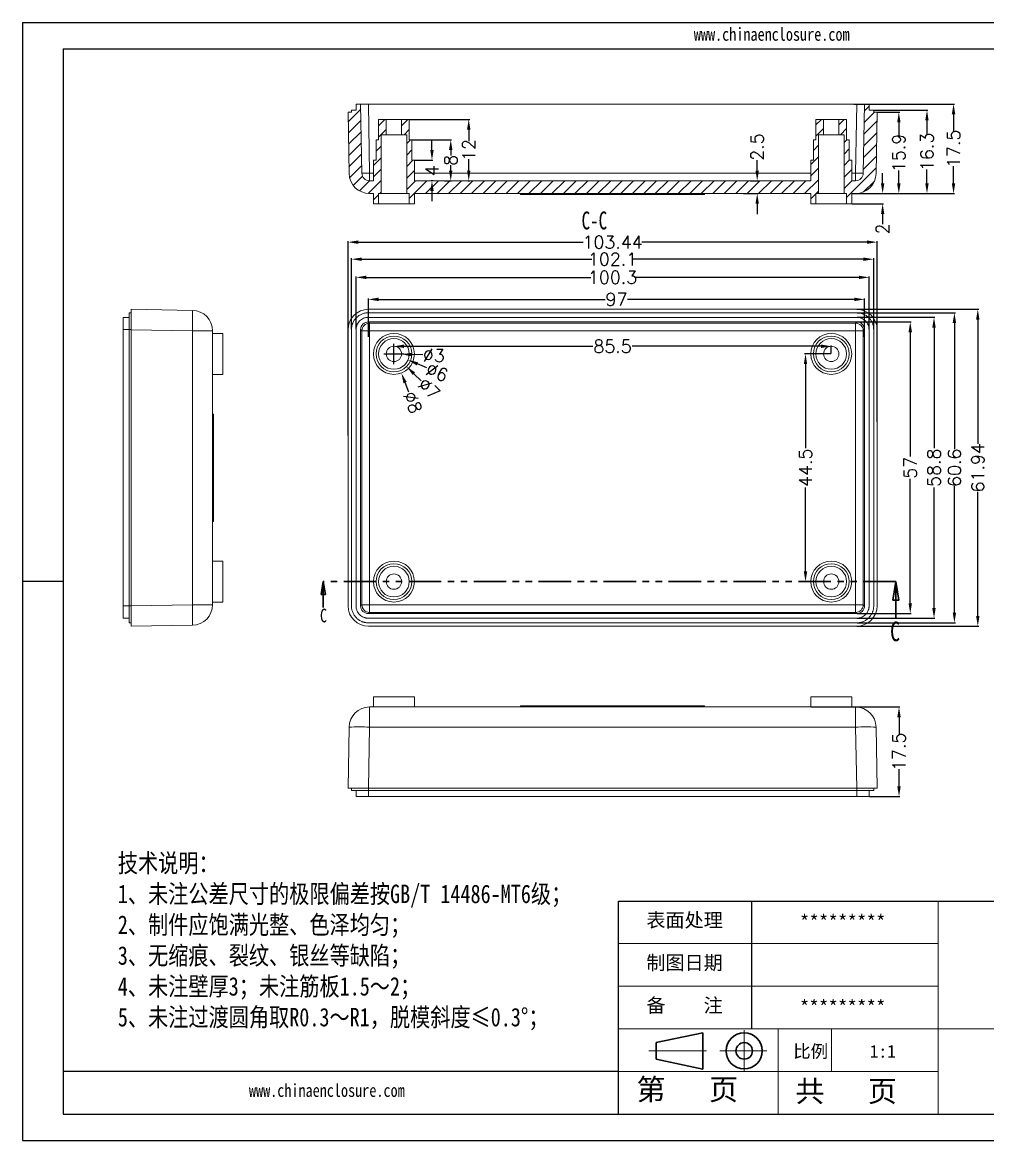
# Model space of a CAD drawing. Header units: inches. Extents: x 2715 to 3384, y 889 to 1126.
# Drawn here: x 2715.4 to 2904.1, y 889.4 to 1108 of the extents above; entities that cross this region are included whole.
import ezdxf

# ---------------------------------------------------------------- set-up
doc = ezdxf.new("R2010")
doc.units = ezdxf.units.IN
doc.linetypes.add('CENTER2', pattern=[28.575, 19.05, -3.175, 3.175, -3.175])
doc.linetypes.add('PHANTOM', pattern=[12.7, 6.35, -1.27, 1.27, -1.27, 1.27, -1.27])
doc.layers.add('文字', color=81, linetype='Continuous')
for name, color, linetype, lineweight in [('粗实线', 7, 'Continuous', 30), ('细实线', 3, 'Continuous', 9), ('细点划线', 2, 'CENTER2', 9)]:
    doc.layers.add(name, color=color, linetype=linetype, lineweight=lineweight)
doc.styles.add('SLDTEXTSTYLE0', font='TXT', dxfattribs={"width": 0.75})
doc.styles.add('SLDTEXTSTYLE3', font='TXT', dxfattribs={"width": 0.7})
doc.styles.get("Standard").update_dxf_attribs({"font": 'txt', "bigfont": 'gbcbig.shx'})
doc.styles.add('宋体', font='', dxfattribs={"width": 0.8, "height": 3.5})
doc.styles.get('宋体').set_extended_font_data('SimSun')
doc.dimstyles.new('2.5', dxfattribs={"dimtxt": 2.5, "dimasz": 2, "dimexe": 0.18, "dimexo": 0.0625, "dimgap": 0.09, "dimtad": 0, "dimzin": 12, "dimdsep": 46, "dimtxsty": 'Standard', "dimcen": 2, "dimclrd": 3, "dimclre": 3, "dimadec": 0, "dimazin": 0, "dimtfac": 1, "dimtofl": 0, "dimtmove": 0, "dimatfit": 3, "dimfxl": 1, "dimtolj": 1, "dimtzin": 0, "dimarcsym": 0})

# ---------------------------------------------------------------- blocks, each defined once
blk = doc.blocks.new('_CLOSED')
at = {"color": 0, "linetype": 'ByBlock', "lineweight": -2}
for p, q in [((-1, 0.166667), (0, 0)), ((-1, 0.166667), (-1, -0.166667)), ((0, 0), (-1, -0.166667)), ((0, 0), (-1, 0))]:
    blk.add_line(p, q, dxfattribs=at)
blk = doc.blocks.new('*D158')
at = {"color": 3, "lineweight": -2}
for p, q in [((2783.06, 1046.51), (2783.06, 1054.04)), ((2785.06, 1053.86), (2829.39, 1053.86)), ((2878.06, 1053.86), (2833.73, 1053.86)), ((2880.06, 1046.51), (2880.06, 1054.04))]:
    blk.add_line(p, q, dxfattribs=at)
at = {"color": 3}
for points in [[(2785.06, 1054.19), (2785.06, 1053.52), (2783.06, 1053.86)], [(2878.06, 1054.19), (2878.06, 1053.52), (2880.06, 1053.86)]]:
    blk.add_solid(points, dxfattribs=at)
at = {"layer": 'Defpoints', "color": 0}
for p in [(2880.06, 1053.86), (2783.06, 1046.45), (2880.06, 1046.45)]:
    blk.add_point(p, dxfattribs=at)
at = {"color": 0, "insert": (2831.56, 1053.86), "char_height": 2.5, "attachment_point": 5}
blk.add_mtext('\\A1;97', dxfattribs=at)
blk = doc.blocks.new('*D159')
at = {"color": 3, "lineweight": -2}
for p, q in [((2788.06, 1043.26), (2788.06, 1044.87)), ((2873.56, 1043.26), (2873.56, 1044.87)), ((2790.06, 1044.69), (2826.97, 1044.69)), ((2871.56, 1044.69), (2834.65, 1044.69))]:
    blk.add_line(p, q, dxfattribs=at)
at = {"color": 3}
for points in [[(2790.06, 1045.03), (2790.06, 1044.36), (2788.06, 1044.69)], [(2871.56, 1045.03), (2871.56, 1044.36), (2873.56, 1044.69)]]:
    blk.add_solid(points, dxfattribs=at)
at = {"layer": 'Defpoints', "color": 0}
for p in [(2788.06, 1044.69), (2788.06, 1043.2), (2873.56, 1043.2)]:
    blk.add_point(p, dxfattribs=at)
at = {"color": 0, "insert": (2830.81, 1044.69), "char_height": 2.5, "attachment_point": 5}
blk.add_mtext('\\A1;85.5', dxfattribs=at)
blk = doc.blocks.new('*D160')
at = {"color": 3, "lineweight": -2}
for p, q in [((2780.66, 1048.01), (2780.66, 1058.34)), ((2782.66, 1058.16), (2826.55, 1058.16)), ((2878.96, 1058.16), (2835.07, 1058.16)), ((2880.96, 1048.01), (2880.96, 1058.34))]:
    blk.add_line(p, q, dxfattribs=at)
at = {"color": 3}
for points in [[(2782.66, 1058.49), (2782.66, 1057.83), (2780.66, 1058.16)], [(2878.96, 1058.49), (2878.96, 1057.83), (2880.96, 1058.16)]]:
    blk.add_solid(points, dxfattribs=at)
at = {"layer": 'Defpoints', "color": 0}
for p in [(2780.66, 1058.16), (2780.66, 1047.95), (2880.96, 1047.95)]:
    blk.add_point(p, dxfattribs=at)
at = {"color": 0, "insert": (2830.81, 1058.16), "char_height": 2.5, "attachment_point": 5}
blk.add_mtext('\\A1;100.3', dxfattribs=at)
blk = doc.blocks.new('*D161')
at = {"color": 3, "lineweight": -2}
for p, q in [((2779.76, 1048.01), (2779.76, 1061.89)), ((2781.76, 1061.71), (2826.76, 1061.71)), ((2879.86, 1061.71), (2834.86, 1061.71)), ((2881.86, 1048.01), (2881.86, 1061.89))]:
    blk.add_line(p, q, dxfattribs=at)
at = {"color": 3}
for points in [[(2781.76, 1062.04), (2781.76, 1061.38), (2779.76, 1061.71)], [(2879.86, 1062.04), (2879.86, 1061.38), (2881.86, 1061.71)]]:
    blk.add_solid(points, dxfattribs=at)
at = {"layer": 'Defpoints', "color": 0}
for p in [(2779.76, 1061.71), (2779.76, 1047.95), (2881.86, 1047.95)]:
    blk.add_point(p, dxfattribs=at)
at = {"color": 0, "insert": (2830.81, 1061.71), "char_height": 2.5, "attachment_point": 5}
blk.add_mtext('\\A1;102.1', dxfattribs=at)
blk = doc.blocks.new('*D162')
at = {"color": 3, "lineweight": -2}
for p, q in [((2779.09, 1027.23), (2779.09, 1065.22)), ((2781.09, 1065.04), (2825.09, 1065.04)), ((2880.53, 1065.04), (2836.52, 1065.04)), ((2882.53, 1029.92), (2882.53, 1065.22))]:
    blk.add_line(p, q, dxfattribs=at)
at = {"color": 3}
for points in [[(2781.09, 1065.38), (2781.09, 1064.71), (2779.09, 1065.04)], [(2880.53, 1065.38), (2880.53, 1064.71), (2882.53, 1065.04)]]:
    blk.add_solid(points, dxfattribs=at)
at = {"layer": 'Defpoints', "color": 0}
for p in [(2882.53, 1065.04), (2882.53, 1029.85), (2779.09, 1027.17)]:
    blk.add_point(p, dxfattribs=at)
at = {"color": 0, "insert": (2830.81, 1065.04), "char_height": 2.5, "attachment_point": 5}
blk.add_mtext('\\A1;103.44', dxfattribs=at)
blk = doc.blocks.new('*D163')
at = {"color": 3, "lineweight": -2}
for p, q in [((2878.62, 1049.45), (2889.18, 1049.45)), ((2889, 1047.45), (2889, 1023.12)), ((2889, 994.45), (2889, 1018.77)), ((2878.62, 992.45), (2889.18, 992.45))]:
    blk.add_line(p, q, dxfattribs=at)
at = {"color": 3}
for points in [[(2888.67, 1047.45), (2889.34, 1047.45), (2889, 1049.45)], [(2888.67, 994.45), (2889.34, 994.45), (2889, 992.45)]]:
    blk.add_solid(points, dxfattribs=at)
at = {"layer": 'Defpoints', "color": 0}
for p in [(2878.56, 1049.45), (2878.56, 992.45), (2889, 992.45)]:
    blk.add_point(p, dxfattribs=at)
at = {"color": 0, "insert": (2889, 1020.95), "char_height": 2.5, "attachment_point": 5, "rotation": 90}
blk.add_mtext('\\A1;57', dxfattribs=at)
blk = doc.blocks.new('*D164')
at = {"color": 3, "lineweight": -2}
for p, q in [((2878.62, 1050.35), (2893.83, 1050.35)), ((2893.65, 1048.35), (2893.65, 1024.79)), ((2893.65, 993.55), (2893.65, 1017.11)), ((2878.62, 991.55), (2893.83, 991.55))]:
    blk.add_line(p, q, dxfattribs=at)
at = {"color": 3}
for points in [[(2893.31, 1048.35), (2893.98, 1048.35), (2893.65, 1050.35)], [(2893.31, 993.55), (2893.98, 993.55), (2893.65, 991.55)]]:
    blk.add_solid(points, dxfattribs=at)
at = {"layer": 'Defpoints', "color": 0}
for p in [(2878.56, 1050.35), (2893.65, 1050.35), (2878.56, 991.55)]:
    blk.add_point(p, dxfattribs=at)
at = {"color": 0, "insert": (2893.65, 1020.95), "char_height": 2.5, "attachment_point": 5, "rotation": 90}
blk.add_mtext('\\A1;58.8', dxfattribs=at)
blk = doc.blocks.new('*D165')
at = {"color": 3, "lineweight": -2}
for p, q in [((2878.62, 1051.25), (2897.82, 1051.25)), ((2897.64, 1049.25), (2897.64, 1024.58)), ((2897.64, 992.65), (2897.64, 1017.32)), ((2878.62, 990.65), (2897.82, 990.65))]:
    blk.add_line(p, q, dxfattribs=at)
at = {"color": 3}
for points in [[(2897.3, 1049.25), (2897.97, 1049.25), (2897.64, 1051.25)], [(2897.3, 992.65), (2897.97, 992.65), (2897.64, 990.65)]]:
    blk.add_solid(points, dxfattribs=at)
at = {"layer": 'Defpoints', "color": 0}
for p in [(2878.56, 1051.25), (2878.56, 990.65), (2897.64, 990.65)]:
    blk.add_point(p, dxfattribs=at)
at = {"color": 0, "insert": (2897.64, 1020.95), "char_height": 2.5, "attachment_point": 5, "rotation": 90}
blk.add_mtext('\\A1;60.6', dxfattribs=at)
blk = doc.blocks.new('*D166')
at = {"color": 3, "lineweight": -2}
for p, q in [((2878.59, 1051.92), (2902.39, 1051.92)), ((2902.21, 1049.92), (2902.21, 1025.62)), ((2902.21, 991.97), (2902.21, 1016.27)), ((2878.59, 989.97), (2902.39, 989.97))]:
    blk.add_line(p, q, dxfattribs=at)
at = {"color": 3}
for points in [[(2901.88, 1049.92), (2902.54, 1049.92), (2902.21, 1051.92)], [(2901.88, 991.97), (2902.54, 991.97), (2902.21, 989.97)]]:
    blk.add_solid(points, dxfattribs=at)
at = {"layer": 'Defpoints', "color": 0}
for p in [(2878.53, 1051.92), (2902.21, 1051.92), (2878.53, 989.97)]:
    blk.add_point(p, dxfattribs=at)
at = {"color": 0, "insert": (2902.21, 1020.95), "char_height": 2.5, "attachment_point": 5, "rotation": 90}
blk.add_mtext('\\A1;61.94', dxfattribs=at)
blk = doc.blocks.new('*D167')
at = {"color": 3, "lineweight": -2}
for p, q in [((2873.5, 1043.2), (2868.35, 1043.2)), ((2868.53, 1041.2), (2868.53, 1024.79)), ((2868.53, 1000.7), (2868.53, 1017.11)), ((2873.5, 998.7), (2868.35, 998.7))]:
    blk.add_line(p, q, dxfattribs=at)
at = {"color": 3}
for points in [[(2868.19, 1041.2), (2868.86, 1041.2), (2868.53, 1043.2)], [(2868.19, 1000.7), (2868.86, 1000.7), (2868.53, 998.7)]]:
    blk.add_solid(points, dxfattribs=at)
at = {"layer": 'Defpoints', "color": 0}
for p in [(2868.53, 1043.2), (2873.56, 1043.2), (2873.56, 998.7)]:
    blk.add_point(p, dxfattribs=at)
at = {"color": 0, "insert": (2868.53, 1020.95), "char_height": 2.5, "attachment_point": 5, "rotation": 90}
blk.add_mtext('\\A1;44.5', dxfattribs=at)
blk = doc.blocks.new('*D168')
at = {"color": 3, "lineweight": -2}
for p, q in [((2859.08, 1079.04), (2859.08, 1081.04)), ((2857.74, 1077.04), (2859.26, 1077.04)), ((2856.4, 1074.54), (2859.26, 1074.54)), ((2859.08, 1072.54), (2859.08, 1070.54))]:
    blk.add_line(p, q, dxfattribs=at)
at = {"color": 3}
for points in [[(2858.75, 1079.04), (2859.42, 1079.04), (2859.08, 1077.04)], [(2858.75, 1072.54), (2859.42, 1072.54), (2859.08, 1074.54)]]:
    blk.add_solid(points, dxfattribs=at)
at = {"layer": 'Defpoints', "color": 0}
for p in [(2857.68, 1077.04), (2859.08, 1077.04), (2856.34, 1074.54)]:
    blk.add_point(p, dxfattribs=at)
at = {"color": 0, "insert": (2859.08, 1083.63), "char_height": 2.5, "attachment_point": 5, "rotation": 90}
blk.add_mtext('\\A1;2.5', dxfattribs=at)
blk = doc.blocks.new('*D169')
at = {"color": 3, "lineweight": -2}
for p, q in [((2883.61, 1076.54), (2883.61, 1078.54)), ((2877.62, 1074.54), (2883.79, 1074.54)), ((2877.62, 1072.54), (2883.79, 1072.54)), ((2883.61, 1070.54), (2883.61, 1068.54))]:
    blk.add_line(p, q, dxfattribs=at)
at = {"color": 3}
for points in [[(2883.28, 1076.54), (2883.94, 1076.54), (2883.61, 1074.54)], [(2883.28, 1070.54), (2883.94, 1070.54), (2883.61, 1072.54)]]:
    blk.add_solid(points, dxfattribs=at)
at = {"layer": 'Defpoints', "color": 0}
for p in [(2877.56, 1074.54), (2883.61, 1074.54), (2877.56, 1072.54)]:
    blk.add_point(p, dxfattribs=at)
at = {"color": 0, "insert": (2883.61, 1067.62), "char_height": 2.5, "attachment_point": 5, "rotation": 90}
blk.add_mtext('\\A1;2', dxfattribs=at)
blk = doc.blocks.new('*D170')
at = {"color": 3, "lineweight": -2}
for p, q in [((2882.59, 1090.44), (2886.95, 1090.44)), ((2886.77, 1088.44), (2886.77, 1085.92)), ((2886.77, 1076.54), (2886.77, 1079.07)), ((2877.62, 1074.54), (2886.95, 1074.54))]:
    blk.add_line(p, q, dxfattribs=at)
at = {"color": 3}
for points in [[(2886.44, 1088.44), (2887.11, 1088.44), (2886.77, 1090.44)], [(2886.44, 1076.54), (2887.11, 1076.54), (2886.77, 1074.54)]]:
    blk.add_solid(points, dxfattribs=at)
at = {"layer": 'Defpoints', "color": 0}
for p in [(2882.53, 1090.44), (2886.77, 1090.44), (2877.56, 1074.54)]:
    blk.add_point(p, dxfattribs=at)
at = {"color": 0, "insert": (2886.77, 1082.49), "char_height": 2.5, "attachment_point": 5, "rotation": 90}
blk.add_mtext('\\A1;15.9', dxfattribs=at)
blk = doc.blocks.new('*D171')
at = {"color": 3, "lineweight": -2}
for p, q in [((2881.92, 1090.84), (2892.45, 1090.84)), ((2892.27, 1088.84), (2892.27, 1086.12)), ((2892.27, 1076.54), (2892.27, 1079.27)), ((2878, 1074.54), (2892.45, 1074.54))]:
    blk.add_line(p, q, dxfattribs=at)
at = {"color": 3}
for points in [[(2891.94, 1088.84), (2892.6, 1088.84), (2892.27, 1090.84)], [(2891.94, 1076.54), (2892.6, 1076.54), (2892.27, 1074.54)]]:
    blk.add_solid(points, dxfattribs=at)
at = {"layer": 'Defpoints', "color": 0}
for p in [(2881.86, 1090.84), (2892.27, 1090.84), (2877.94, 1074.54)]:
    blk.add_point(p, dxfattribs=at)
at = {"color": 0, "insert": (2892.27, 1082.69), "char_height": 2.5, "attachment_point": 5, "rotation": 90}
blk.add_mtext('\\A1;16.3', dxfattribs=at)
blk = doc.blocks.new('*D172')
at = {"color": 3, "lineweight": -2}
for p, q in [((2878, 1092.04), (2897.65, 1092.04)), ((2897.47, 1090.04), (2897.47, 1086.72)), ((2897.47, 1076.54), (2897.47, 1079.87)), ((2878, 1074.54), (2897.65, 1074.54))]:
    blk.add_line(p, q, dxfattribs=at)
at = {"color": 3}
for points in [[(2897.13, 1090.04), (2897.8, 1090.04), (2897.47, 1092.04)], [(2897.13, 1076.54), (2897.8, 1076.54), (2897.47, 1074.54)]]:
    blk.add_solid(points, dxfattribs=at)
at = {"layer": 'Defpoints', "color": 0}
for p in [(2877.94, 1092.04), (2897.47, 1092.04), (2877.94, 1074.54)]:
    blk.add_point(p, dxfattribs=at)
at = {"color": 0, "insert": (2897.47, 1083.29), "char_height": 2.5, "attachment_point": 5, "rotation": 90}
blk.add_mtext('\\A1;17.5', dxfattribs=at)
blk = doc.blocks.new('*D173')
at = {"color": 3, "lineweight": -2}
for p, q in [((2795.5, 1083.04), (2795.5, 1085.04)), ((2792.12, 1081.04), (2795.68, 1081.04)), ((2795.71, 1077.04), (2795.32, 1077.04)), ((2795.5, 1075.04), (2795.5, 1073.04))]:
    blk.add_line(p, q, dxfattribs=at)
at = {"color": 3}
for points in [[(2795.17, 1083.04), (2795.83, 1083.04), (2795.5, 1081.04)], [(2795.17, 1075.04), (2795.83, 1075.04), (2795.5, 1077.04)]]:
    blk.add_solid(points, dxfattribs=at)
at = {"layer": 'Defpoints', "color": 0}
for p in [(2792.06, 1081.04), (2795.5, 1081.04), (2795.77, 1077.04)]:
    blk.add_point(p, dxfattribs=at)
at = {"color": 0, "insert": (2795.5, 1079.04), "char_height": 2.5, "attachment_point": 5, "rotation": 90}
blk.add_mtext('\\A1;4', dxfattribs=at)
blk = doc.blocks.new('*D174')
at = {"color": 3, "lineweight": -2}
for p, q in [((2791.62, 1085.04), (2799.35, 1085.04)), ((2799.17, 1083.04), (2799.17, 1081.97)), ((2799.17, 1079.04), (2799.17, 1080.12)), ((2797.94, 1077.04), (2799.35, 1077.04))]:
    blk.add_line(p, q, dxfattribs=at)
at = {"color": 3}
for points in [[(2798.83, 1083.04), (2799.5, 1083.04), (2799.17, 1085.04)], [(2798.83, 1079.04), (2799.5, 1079.04), (2799.17, 1077.04)]]:
    blk.add_solid(points, dxfattribs=at)
at = {"layer": 'Defpoints', "color": 0}
for p in [(2791.56, 1085.04), (2799.17, 1085.04), (2797.88, 1077.04)]:
    blk.add_point(p, dxfattribs=at)
at = {"color": 0, "insert": (2799.17, 1081.04), "char_height": 2.5, "attachment_point": 5, "rotation": 90}
blk.add_mtext('\\A1;8', dxfattribs=at)
blk = doc.blocks.new('*D175')
at = {"color": 3, "lineweight": -2}
for p, q in [((2791.12, 1089.04), (2802.87, 1089.04)), ((2802.69, 1087.04), (2802.69, 1084.8)), ((2802.69, 1079.04), (2802.69, 1081.29)), ((2802.5, 1077.04), (2802.87, 1077.04))]:
    blk.add_line(p, q, dxfattribs=at)
at = {"color": 3}
for points in [[(2802.35, 1087.04), (2803.02, 1087.04), (2802.69, 1089.04)], [(2802.35, 1079.04), (2803.02, 1079.04), (2802.69, 1077.04)]]:
    blk.add_solid(points, dxfattribs=at)
at = {"layer": 'Defpoints', "color": 0}
for p in [(2791.06, 1089.04), (2802.69, 1089.04), (2802.44, 1077.04)]:
    blk.add_point(p, dxfattribs=at)
at = {"color": 0, "insert": (2802.69, 1083.04), "char_height": 2.5, "attachment_point": 5, "rotation": 90}
blk.add_mtext('\\A1;12', dxfattribs=at)
blk = doc.blocks.new('*D176')
at = {"color": 3, "lineweight": -2}
for p, q in [((2788.06, 1041.2), (2788.06, 1045.2)), ((2786.06, 1043.2), (2790.06, 1043.2)), ((2790.96, 1035.74), (2790.24, 1037.61))]:
    blk.add_line(p, q, dxfattribs=at)
at = {"color": 3}
blk.add_solid([(2790.55, 1037.73), (2789.93, 1037.48), (2789.51, 1039.47)], dxfattribs=at)
at = {"layer": 'Defpoints', "color": 0}
for p in [(2786.61, 1046.92), (2789.51, 1039.47)]:
    blk.add_point(p, dxfattribs=at)
at = {"color": 0, "insert": (2791.75, 1033.72), "char_height": 2.5, "attachment_point": 5, "rotation": 291.2742}
blk.add_mtext('\\A1;∅8', dxfattribs=at)
blk = doc.blocks.new('*D177')
at = {"color": 3, "lineweight": -2}
for p, q in [((2788.06, 1041.2), (2788.06, 1045.2)), ((2786.06, 1043.2), (2790.06, 1043.2)), ((2793.39, 1037.92), (2791.97, 1039.33))]:
    blk.add_line(p, q, dxfattribs=at)
at = {"color": 3}
blk.add_solid([(2792.2, 1039.57), (2791.74, 1039.09), (2790.55, 1040.74)], dxfattribs=at)
at = {"layer": 'Defpoints', "color": 0}
for p in [(2785.57, 1045.66), (2790.55, 1040.74)]:
    blk.add_point(p, dxfattribs=at)
at = {"color": 0, "insert": (2794.94, 1036.39), "char_height": 2.5, "attachment_point": 5, "rotation": 315.3135}
blk.add_mtext('\\A1;∅7', dxfattribs=at)
blk = doc.blocks.new('*D178')
at = {"color": 3, "lineweight": -2}
for p, q in [((2788.06, 1041.2), (2788.06, 1045.2)), ((2786.06, 1043.2), (2790.06, 1043.2)), ((2794.51, 1040.47), (2792.66, 1041.25))]:
    blk.add_line(p, q, dxfattribs=at)
at = {"color": 3}
blk.add_solid([(2792.79, 1041.55), (2792.53, 1040.94), (2790.82, 1042.03)], dxfattribs=at)
at = {"layer": 'Defpoints', "color": 0}
for p in [(2785.3, 1044.37), (2790.82, 1042.03)]:
    blk.add_point(p, dxfattribs=at)
at = {"color": 0, "insert": (2796.51, 1039.62), "char_height": 2.5, "attachment_point": 5, "rotation": 337.0563}
blk.add_mtext('\\A1;∅6', dxfattribs=at)
blk = doc.blocks.new('*D179')
at = {"color": 3, "lineweight": -2}
for p, q in [((2788.06, 1041.2), (2788.06, 1045.2)), ((2786.06, 1043.2), (2790.06, 1043.2)), ((2793.7, 1042.99), (2791.56, 1043.07))]:
    blk.add_line(p, q, dxfattribs=at)
at = {"color": 3}
blk.add_solid([(2791.57, 1043.4), (2791.54, 1042.73), (2789.56, 1043.14)], dxfattribs=at)
at = {"layer": 'Defpoints', "color": 0}
for p in [(2786.56, 1043.25), (2789.56, 1043.14)]:
    blk.add_point(p, dxfattribs=at)
at = {"color": 0, "insert": (2795.87, 1042.91), "char_height": 2.5, "attachment_point": 5, "rotation": 357.8696}
blk.add_mtext('\\A1;∅3', dxfattribs=at)
blk = doc.blocks.new('*D188')
at = {"color": 3, "lineweight": -2}
for p, q in [((2869.62, 974.19), (2886.99, 974.19)), ((2886.81, 972.19), (2886.81, 968.87)), ((2886.81, 958.69), (2886.81, 962.02)), ((2881.02, 956.69), (2886.99, 956.69))]:
    blk.add_line(p, q, dxfattribs=at)
at = {"color": 3}
for points in [[(2886.47, 972.19), (2887.14, 972.19), (2886.81, 974.19)], [(2886.47, 958.69), (2887.14, 958.69), (2886.81, 956.69)]]:
    blk.add_solid(points, dxfattribs=at)
at = {"layer": 'Defpoints', "color": 0}
for p in [(2869.56, 974.19), (2886.81, 974.19), (2880.96, 956.69)]:
    blk.add_point(p, dxfattribs=at)
at = {"color": 0, "insert": (2886.81, 965.44), "char_height": 2.5, "attachment_point": 5, "rotation": 90}
blk.add_mtext('\\A1;17.5', dxfattribs=at)

msp = doc.modelspace()

# ---------------------------------------------------------------- hatches: boundary and pattern name
at = {"linetype": 'Continuous', "lineweight": 0}
h = msp.add_hatch(dxfattribs=at)
h.set_pattern_fill('ANSI31', color=4, scale=0.5, style=0)
edge = h.paths.add_edge_path(flags=0)
edge.add_line((2786.559, 1089.042), (2785.059, 1089.042))
edge.add_line((2785.059, 1089.042), (2785.059, 1085.042))
edge.add_line((2785.059, 1085.042), (2784.559, 1085.042))
edge.add_line((2784.559, 1085.042), (2784.559, 1081.042))
edge.add_line((2784.559, 1081.042), (2784.059, 1081.042))
edge.add_line((2784.059, 1081.042), (2784.059, 1077.042))
edge.add_line((2784.059, 1077.042), (2783.296, 1077.042))
edge.add_arc((2783.296, 1078.542), 1.5, 181, 270, ccw=False)
edge.add_line((2781.796, 1078.516), (2781.56, 1092.042))
edge.add_line((2781.56, 1092.042), (2780.659, 1092.042))
edge.add_line((2780.659, 1092.042), (2780.659, 1090.842))
edge.add_line((2780.659, 1090.842), (2779.759, 1090.842))
edge.add_line((2779.759, 1090.842), (2779.759, 1090.442))
edge.add_line((2779.759, 1090.442), (2779.087, 1090.442))
edge.add_line((2779.087, 1090.442), (2779.296, 1078.472))
edge.add_arc((2783.296, 1078.542), 4, 181, 270)
edge.add_line((2783.296, 1074.542), (2784.059, 1074.542))
edge.add_line((2784.059, 1074.542), (2784.059, 1072.542))
edge.add_line((2784.059, 1072.542), (2785.059, 1072.542))
edge.add_line((2785.059, 1072.542), (2785.059, 1074.542))
edge.add_line((2785.059, 1074.542), (2785.559, 1074.542))
edge.add_line((2785.559, 1074.542), (2785.559, 1086.042))
edge.add_line((2785.559, 1086.042), (2786.559, 1086.042))
edge.add_line((2786.559, 1086.042), (2786.559, 1089.042))
h = msp.add_hatch(dxfattribs=at)
h.set_pattern_fill('ANSI31', color=4, scale=0.5, style=0)
edge = h.paths.add_edge_path(flags=0)
edge.add_line((2877.059, 1085.042), (2876.559, 1085.042))
edge.add_line((2876.559, 1085.042), (2876.559, 1089.042))
edge.add_line((2876.559, 1089.042), (2875.059, 1089.042))
edge.add_line((2875.059, 1089.042), (2875.059, 1086.042))
edge.add_line((2875.059, 1086.042), (2876.059, 1086.042))
edge.add_line((2876.059, 1086.042), (2876.059, 1074.542))
edge.add_line((2876.059, 1074.542), (2876.559, 1074.542))
edge.add_line((2876.559, 1074.542), (2876.559, 1072.542))
edge.add_line((2876.559, 1072.542), (2877.559, 1072.542))
edge.add_line((2877.559, 1072.542), (2877.559, 1074.542))
edge.add_line((2877.559, 1074.542), (2878.323, 1074.542))
edge.add_arc((2878.323, 1078.542), 4, 270, 359)
edge.add_line((2882.322, 1078.472), (2882.531, 1090.442))
edge.add_line((2882.531, 1090.442), (2881.859, 1090.442))
edge.add_line((2881.859, 1090.442), (2881.859, 1090.842))
edge.add_line((2881.859, 1090.842), (2880.959, 1090.842))
edge.add_line((2880.959, 1090.842), (2880.959, 1092.042))
edge.add_line((2880.959, 1092.042), (2880.059, 1092.042))
edge.add_line((2880.059, 1092.042), (2879.823, 1078.516))
edge.add_arc((2878.323, 1078.542), 1.5, 270, 359, ccw=False)
edge.add_line((2878.323, 1077.042), (2877.559, 1077.042))
edge.add_line((2877.559, 1077.042), (2877.559, 1081.042))
edge.add_line((2877.559, 1081.042), (2877.059, 1081.042))
edge.add_line((2877.059, 1081.042), (2877.059, 1085.042))
h = msp.add_hatch(dxfattribs=at)
h.set_pattern_fill('ANSI31', color=4, scale=0.5, style=0)
h.paths.add_polyline_path([(2791.059, 1089.042), (2789.559, 1089.042), (2789.559, 1086.042), (2790.559, 1086.042), (2790.559, 1074.542), (2791.059, 1074.542), (2791.059, 1072.542), (2792.059, 1072.542), (2792.059, 1074.542), (2869.559, 1074.542), (2869.559, 1072.542), (2870.559, 1072.542), (2870.559, 1074.542), (2871.059, 1074.542), (2871.059, 1086.042), (2872.059, 1086.042), (2872.059, 1089.042), (2870.559, 1089.042), (2870.559, 1085.042), (2870.059, 1085.042), (2870.059, 1081.042), (2869.559, 1081.042), (2869.559, 1077.042), (2792.059, 1077.042), (2792.059, 1081.042), (2791.559, 1081.042), (2791.559, 1085.042), (2791.059, 1085.042)], flags=0)

# ---------------------------------------------------------------- linework, layer by layer
for p, q in [((2715.421, 1108), (3024.531, 1108)), ((2715.421, 1108), (2715.421, 889.437)), ((2723.419, 1102.796), (3019.327, 1102.796)), ((2723.419, 1102.796), (2723.419, 894.641)), ((2723.419, 998.719), (2715.421, 998.719)), ((2715.421, 990.624), (2715.421, 889.437)), ((2831.988, 894.641), (2831.988, 936.272)), ((2831.988, 936.272), (3019.327, 936.272)), ((2858.007, 911.293), (2858.007, 936.272)), ((2831.988, 902.967), (2723.419, 902.967)), ((2723.419, 894.641), (3019.327, 894.641)), ((2715.421, 889.437), (3024.531, 889.437)), ((2715.421, 889.437), (2858.527, 889.437))]:
    msp.add_line(p, q)
at = {"color": 7, "linetype": 'Continuous', "lineweight": 15}
for p, q in [((2780.659, 1090.842), (2779.759, 1090.842)), ((2779.759, 1090.442), (2779.759, 1090.842)), ((2781.56, 1092.042), (2780.659, 1092.042)), ((2780.659, 1090.842), (2780.659, 1092.042)), ((2781.56, 1092.042), (2781.796, 1078.516)), ((2783.059, 1092.042), (2781.56, 1092.042)), ((2783.296, 1078.516), (2783.059, 1092.042)), ((2783.059, 1092.042), (2878.559, 1092.042)), ((2878.559, 1092.042), (2878.323, 1078.516)), ((2880.059, 1092.042), (2878.559, 1092.042)), ((2879.823, 1078.516), (2880.059, 1092.042)), ((2880.959, 1092.042), (2880.059, 1092.042)), ((2880.959, 1092.042), (2880.959, 1090.842)), ((2881.859, 1090.842), (2880.959, 1090.842)), ((2881.859, 1090.842), (2881.859, 1090.442)), ((2779.087, 1090.442), (2779.296, 1078.472)), ((2779.087, 1090.442), (2779.759, 1090.442)), ((2785.059, 1085.042), (2785.059, 1089.042)), ((2785.059, 1089.042), (2786.559, 1089.042)), ((2786.559, 1089.042), (2786.559, 1086.042)), ((2786.559, 1089.042), (2789.559, 1089.042)), ((2789.559, 1086.042), (2789.559, 1089.042)), ((2789.559, 1089.042), (2791.059, 1089.042)), ((2791.059, 1089.042), (2791.059, 1085.042)), ((2870.559, 1089.042), (2870.559, 1085.042)), ((2870.559, 1089.042), (2872.059, 1089.042)), ((2872.059, 1086.042), (2872.059, 1089.042)), ((2875.059, 1089.042), (2872.059, 1089.042)), ((2875.059, 1089.042), (2875.059, 1086.042)), ((2875.059, 1089.042), (2876.559, 1089.042)), ((2876.559, 1085.042), (2876.559, 1089.042)), ((2881.859, 1090.442), (2882.531, 1090.442)), ((2882.322, 1078.472), (2882.531, 1090.442)), ((2784.559, 1081.042), (2784.559, 1085.042)), ((2784.559, 1085.042), (2785.059, 1085.042)), ((2785.559, 1086.042), (2785.559, 1074.542)), ((2786.559, 1086.042), (2785.559, 1086.042)), ((2786.559, 1086.042), (2789.559, 1086.042)), ((2790.559, 1086.042), (2789.559, 1086.042)), ((2790.559, 1074.542), (2790.559, 1086.042)), ((2791.059, 1085.042), (2791.559, 1085.042)), ((2791.559, 1085.042), (2791.559, 1081.042)), ((2870.059, 1085.042), (2870.059, 1081.042)), ((2870.059, 1085.042), (2870.559, 1085.042)), ((2871.059, 1074.542), (2871.059, 1086.042)), ((2872.059, 1086.042), (2871.059, 1086.042)), ((2875.059, 1086.042), (2872.059, 1086.042)), ((2876.059, 1086.042), (2875.059, 1086.042)), ((2876.059, 1086.042), (2876.059, 1074.542)), ((2876.559, 1085.042), (2877.059, 1085.042)), ((2877.059, 1081.042), (2877.059, 1085.042)), ((2784.059, 1077.042), (2784.059, 1081.042)), ((2784.059, 1081.042), (2784.559, 1081.042)), ((2791.559, 1081.042), (2792.059, 1081.042)), ((2792.059, 1081.042), (2792.059, 1077.042)), ((2869.559, 1081.042), (2869.559, 1077.042)), ((2869.559, 1081.042), (2870.059, 1081.042)), ((2877.059, 1081.042), (2877.559, 1081.042)), ((2877.559, 1077.042), (2877.559, 1081.042)), ((2783.296, 1078.516), (2783.296, 1077.042)), ((2878.323, 1077.042), (2878.323, 1078.516)), ((2784.059, 1077.042), (2783.296, 1077.042)), ((2869.559, 1077.042), (2792.059, 1077.042)), ((2878.323, 1077.042), (2877.559, 1077.042)), ((2784.059, 1074.542), (2783.296, 1074.542)), ((2784.059, 1072.542), (2784.059, 1074.542)), ((2785.059, 1072.542), (2785.059, 1074.542)), ((2785.559, 1074.542), (2785.059, 1074.542)), ((2790.559, 1074.542), (2785.559, 1074.542)), ((2791.059, 1074.542), (2790.559, 1074.542)), ((2791.059, 1074.542), (2791.059, 1072.542)), ((2792.059, 1074.542), (2792.059, 1072.542)), ((2869.559, 1074.542), (2792.059, 1074.542)), ((2812.809, 1074.342), (2812.809, 1074.542)), ((2848.809, 1074.342), (2812.809, 1074.342)), ((2848.809, 1074.342), (2848.809, 1074.542)), ((2869.559, 1074.542), (2869.559, 1072.542)), ((2870.559, 1074.542), (2870.559, 1072.542)), ((2871.059, 1074.542), (2870.559, 1074.542)), ((2871.059, 1074.542), (2876.059, 1074.542)), ((2876.559, 1074.542), (2876.059, 1074.542)), ((2876.559, 1072.542), (2876.559, 1074.542)), ((2877.559, 1072.542), (2877.559, 1074.542)), ((2878.323, 1074.542), (2877.559, 1074.542)), ((2785.059, 1072.542), (2784.059, 1072.542)), ((2791.059, 1072.542), (2785.059, 1072.542)), ((2792.059, 1072.542), (2791.059, 1072.542)), ((2870.559, 1072.542), (2869.559, 1072.542)), ((2870.559, 1072.542), (2876.559, 1072.542)), ((2877.559, 1072.542), (2876.559, 1072.542)), ((2736.7, 1051.919), (2736.7, 1047.92)), ((2736.7, 1051.919), (2748.67, 1051.71)), ((2878.532, 1051.919), (2783.087, 1051.919)), ((2736.3, 1050.347), (2735.1, 1050.347)), ((2736.7, 1051.247), (2736.3, 1051.247)), ((2878.56, 1051.247), (2783.059, 1051.247)), ((2878.56, 1050.347), (2783.059, 1050.347)), ((2783.059, 1049.447), (2878.559, 1049.447)), ((2783.296, 1049.21), (2783.059, 1049.447)), ((2878.323, 1049.21), (2783.296, 1049.21)), ((2783.296, 1049.21), (2783.296, 1047.711)), ((2878.559, 1049.447), (2878.323, 1049.21)), ((2878.323, 1047.711), (2878.323, 1049.21)), ((2736.3, 1047.948), (2735.1, 1047.948)), ((2735.1, 993.946), (2735.1, 1047.948)), ((2736.7, 1047.948), (2736.3, 1047.948)), ((2736.3, 993.946), (2736.3, 1047.948)), ((2748.67, 1047.711), (2736.7, 1047.92)), ((2736.7, 993.974), (2736.7, 1047.92)), ((2748.67, 994.183), (2748.67, 1047.711)), ((2752.6, 1047.711), (2748.67, 1047.711)), ((2752.6, 1047.711), (2752.6, 994.183)), ((2754.6, 1047.197), (2752.6, 1047.197)), ((2754.6, 1043.197), (2754.6, 1047.197)), ((2779.087, 1047.92), (2779.087, 993.974)), ((2779.759, 1047.948), (2779.759, 993.946)), ((2780.659, 1047.948), (2780.659, 993.946)), ((2781.56, 993.947), (2781.56, 1047.947)), ((2781.56, 1047.947), (2781.796, 1047.711)), ((2781.796, 1047.711), (2781.796, 994.183)), ((2781.796, 1047.711), (2783.296, 1047.711)), ((2783.296, 994.183), (2783.296, 1047.711)), ((2783.296, 1047.711), (2878.323, 1047.711)), ((2878.323, 1047.711), (2878.323, 994.183)), ((2878.323, 1047.711), (2879.823, 1047.711)), ((2879.823, 1047.711), (2880.059, 1047.947)), ((2879.823, 994.183), (2879.823, 1047.711)), ((2880.059, 1047.947), (2880.059, 993.947)), ((2880.959, 993.946), (2880.959, 1047.948)), ((2881.859, 993.946), (2881.859, 1047.948)), ((2882.531, 993.974), (2882.531, 1047.92)), ((2754.6, 1039.197), (2754.6, 1043.197)), ((2752.6, 1039.197), (2754.6, 1039.197)), ((2752.8, 1031.447), (2752.6, 1031.447)), ((2752.8, 1031.447), (2752.8, 1010.447)), ((2752.8, 1010.447), (2752.6, 1010.447)), ((2754.6, 1002.697), (2752.6, 1002.697)), ((2754.6, 1002.697), (2754.6, 998.697)), ((2754.6, 998.697), (2754.6, 994.697)), ((2752.6, 994.697), (2754.6, 994.697)), ((2736.3, 993.946), (2735.1, 993.946)), ((2736.7, 993.946), (2736.3, 993.946)), ((2736.7, 993.974), (2748.67, 994.183)), ((2736.7, 993.974), (2736.7, 989.975)), ((2752.6, 994.183), (2748.67, 994.183)), ((2781.796, 994.183), (2781.56, 993.947)), ((2781.796, 994.183), (2783.296, 994.183)), ((2783.059, 992.447), (2783.296, 992.683)), ((2878.559, 992.447), (2783.059, 992.447)), ((2783.296, 992.683), (2783.296, 994.183)), ((2878.323, 994.183), (2783.296, 994.183)), ((2783.296, 992.683), (2878.323, 992.683)), ((2878.323, 994.183), (2878.323, 992.683)), ((2878.323, 994.183), (2879.823, 994.183)), ((2878.323, 992.683), (2878.559, 992.447)), ((2880.059, 993.947), (2879.823, 994.183)), ((2736.3, 991.547), (2735.1, 991.547)), ((2736.7, 990.647), (2736.3, 990.647)), ((2748.67, 990.184), (2736.7, 989.975)), ((2783.059, 991.547), (2878.56, 991.547)), ((2783.059, 990.647), (2878.56, 990.647)), ((2783.087, 989.975), (2878.532, 989.975)), ((2784.059, 976.194), (2784.059, 974.194)), ((2784.059, 976.194), (2792.059, 976.194)), ((2792.059, 974.194), (2792.059, 976.194)), ((2869.559, 976.194), (2869.559, 974.194)), ((2877.559, 976.194), (2869.559, 976.194)), ((2877.559, 974.194), (2877.559, 976.194)), ((2783.296, 970.264), (2783.296, 974.194)), ((2783.296, 974.194), (2878.323, 974.194)), ((2812.809, 974.394), (2812.809, 974.194)), ((2812.809, 974.394), (2848.809, 974.394)), ((2848.809, 974.394), (2848.809, 974.194)), ((2878.323, 974.194), (2878.323, 970.264)), ((2779.087, 958.294), (2779.296, 970.264)), ((2783.296, 970.264), (2783.087, 958.294)), ((2878.323, 970.264), (2783.296, 970.264)), ((2878.532, 958.294), (2878.323, 970.264)), ((2882.322, 970.264), (2882.531, 958.294)), ((2779.087, 958.294), (2783.087, 958.294)), ((2779.759, 958.294), (2779.759, 957.894)), ((2780.659, 957.894), (2780.659, 956.694)), ((2783.059, 958.294), (2783.059, 957.894)), ((2878.56, 957.894), (2783.059, 957.894)), ((2783.059, 957.894), (2783.059, 956.694)), ((2878.532, 958.294), (2783.087, 958.294)), ((2878.532, 958.294), (2882.531, 958.294)), ((2878.56, 958.294), (2878.56, 957.894)), ((2878.56, 957.894), (2878.56, 956.694)), ((2880.959, 957.894), (2880.959, 956.694)), ((2881.859, 958.294), (2881.859, 957.894)), ((2878.56, 956.694), (2783.059, 956.694))]:
    msp.add_line(p, q, dxfattribs=at)
at = {"color": 8, "linetype": 'Continuous', "lineweight": 15}
for p, q in [((2784.059, 1078.516), (2783.296, 1078.516)), ((2869.559, 1078.516), (2792.059, 1078.516)), ((2878.323, 1078.516), (2877.559, 1078.516))]:
    msp.add_line(p, q, dxfattribs=at)
at = {"color": 1, "linetype": 'PHANTOM', "lineweight": 30}
msp.add_line((2886.203, 998.697), (2774.249, 998.697), dxfattribs=at)
at = {"color": 7, "linetype": 'Continuous', "lineweight": 30}
for p, q in [((2774.249, 993.657), (2774.249, 998.697)), ((2886.203, 991.497), (2886.203, 998.697))]:
    msp.add_line(p, q, dxfattribs=at)
at = {"color": 7, "linetype": 'Continuous', "lineweight": 15}
for centre, radius in [((2788.059, 1043.197), 4), ((2873.559, 1043.197), 4), ((2788.059, 1043.197), 3.5), ((2788.059, 1043.197), 3), ((2873.559, 1043.197), 3.5), ((2873.559, 1043.197), 3), ((2788.059, 1043.197), 1.5), ((2873.559, 1043.197), 1.5), ((2788.059, 998.697), 4), ((2788.059, 998.697), 3.5), ((2788.059, 998.697), 3), ((2873.559, 998.697), 4), ((2873.559, 998.697), 3.5), ((2873.559, 998.697), 3), ((2788.059, 998.697), 1.5), ((2873.559, 998.697), 1.5)]:
    msp.add_circle(centre, radius, dxfattribs=at)
for centre, radius, start, end in [((2783.296, 1078.542), 4, 181, 270), ((2783.296, 1078.542), 1.5, 181, 270), ((2782.546, 1100.007), 21.504, 268.00162, 271.99838), ((2878.323, 1078.542), 1.5, 270, 359), ((2879.073, 1100.007), 21.504, 268.00162, 271.99838), ((2878.323, 1078.542), 4, 270, 359), ((2691.359, 1049.71), 57.346, 358.00164, 1.99836), ((2748.6, 1047.711), 4, 0, 89), ((2783.296, 1047.71), 1.5, 90.02044, 179.97956), ((2878.322, 1047.71), 1.5, 0.02044, 89.97956), ((2691.359, 992.184), 57.346, 358.00164, 1.99836), ((2748.6, 994.183), 4, 271, 0), ((2783.296, 994.184), 1.5, 180.02044, 269.97956), ((2878.322, 994.184), 1.5, 270.02044, 359.97956), ((2783.296, 970.194), 4, 90, 179), ((2878.323, 970.194), 4, 1, 90), ((2781.296, 912.953), 57.346, 88.00164, 91.99836), ((2880.323, 912.953), 57.346, 88.00164, 91.99836)]:
    msp.add_arc(centre, radius, start, end, dxfattribs=at)
for centre, major_axis in [((2783.088, 1047.918), (-2.829, 2.829)), ((2878.531, 1047.918), (2.829, 2.829)), ((2783.06, 1047.946), (-1.061, 1.061)), ((2878.559, 1047.946), (1.061, 1.061)), ((2783.088, 993.975), (-2.829, -2.829)), ((2783.06, 993.948), (-1.061, -1.061)), ((2878.531, 993.975), (2.829, -2.829)), ((2878.559, 993.948), (1.061, -1.061))]:
    msp.add_ellipse(centre, major_axis=major_axis, ratio=0.9996955, start_param=5.4979394, end_param=7.0684312, dxfattribs=at)
for points, knots in [([(2735.1, 1050.347), (2735.1, 1050.346), (2735.1, 1050.344), (2735.1, 1050.328), (2735.1, 1050.303), (2735.1, 1050.267), (2735.1, 1050.221), (2735.1, 1050.128), (2735.1, 1049.955), (2735.1, 1049.654), (2735.1, 1049.289), (2735.1, 1048.917), (2735.1, 1048.571), (2735.1, 1048.262), (2735.1, 1048.053), (2735.1, 1047.948)], [0, 0, 0, 0, 0.04208303, 0.08380984, 0.12536084, 0.16691872, 0.20866608, 0.25078306, 0.37547332, 0.50030333, 0.62503542, 0.74991536, 0.83348208, 0.91635956, 1, 1, 1, 1]), ([(2736.3, 1051.247), (2736.3, 1051.246), (2736.3, 1051.244), (2736.3, 1051.228), (2736.3, 1051.202), (2736.3, 1051.166), (2736.3, 1051.12), (2736.3, 1051.063), (2736.3, 1050.942), (2736.3, 1050.708), (2736.3, 1050.294), (2736.3, 1049.793), (2736.3, 1049.313), (2736.3, 1048.907), (2736.3, 1048.592), (2736.3, 1048.272), (2736.3, 1048.056), (2736.3, 1047.948)], [0, 0, 0, 0, 0.03611286, 0.07193935, 0.10759266, 0.14318758, 0.1788395, 0.21466324, 0.250772, 0.37552236, 0.50026916, 0.62506469, 0.74986359, 0.8127, 0.87492763, 0.93715736, 1, 1, 1, 1]), ([(2779.759, 1047.948), (2779.76, 1048.01), (2779.762, 1048.134), (2779.778, 1048.319), (2779.804, 1048.502), (2779.84, 1048.683), (2779.886, 1048.862), (2779.943, 1049.039), (2780.065, 1049.356), (2780.298, 1049.795), (2780.712, 1050.296), (2781.214, 1050.71), (2781.693, 1050.964), (2782.1, 1051.111), (2782.414, 1051.189), (2782.734, 1051.238), (2782.95, 1051.244), (2783.059, 1051.247)], [0, 0, 0, 0, 0.0361129, 0.0719394, 0.1075927, 0.1431876, 0.1788395, 0.2146632, 0.250772, 0.3755224, 0.5002692, 0.6250647, 0.7498636, 0.8127, 0.8749276, 0.9371574, 1, 1, 1, 1]), ([(2780.659, 1047.948), (2780.66, 1048), (2780.662, 1048.106), (2780.678, 1048.262), (2780.703, 1048.417), (2780.739, 1048.57), (2780.785, 1048.72), (2780.878, 1048.965), (2781.051, 1049.291), (2781.352, 1049.655), (2781.717, 1049.956), (2782.089, 1050.154), (2782.436, 1050.272), (2782.744, 1050.335), (2782.954, 1050.343), (2783.059, 1050.347)], [0, 0, 0, 0, 0.04208303, 0.08380984, 0.12536084, 0.16691872, 0.20866608, 0.25078306, 0.37547332, 0.50030333, 0.62503542, 0.74991536, 0.83348208, 0.91635956, 1, 1, 1, 1]), ([(2878.56, 1051.247), (2878.622, 1051.246), (2878.746, 1051.244), (2878.932, 1051.228), (2879.115, 1051.202), (2879.296, 1051.166), (2879.475, 1051.12), (2879.652, 1051.063), (2879.969, 1050.942), (2880.407, 1050.708), (2880.908, 1050.294), (2881.322, 1049.793), (2881.577, 1049.313), (2881.723, 1048.907), (2881.801, 1048.592), (2881.85, 1048.272), (2881.856, 1048.056), (2881.859, 1047.948)], [0, 0, 0, 0, 0.03611286, 0.07193935, 0.10759266, 0.14318758, 0.1788395, 0.21466324, 0.250772, 0.37552236, 0.50026916, 0.62506469, 0.74986359, 0.8127, 0.87492763, 0.93715736, 1, 1, 1, 1]), ([(2878.56, 1050.347), (2878.613, 1050.346), (2878.718, 1050.344), (2878.875, 1050.328), (2879.029, 1050.303), (2879.182, 1050.267), (2879.333, 1050.221), (2879.578, 1050.128), (2879.903, 1049.955), (2880.268, 1049.654), (2880.569, 1049.289), (2880.766, 1048.917), (2880.884, 1048.571), (2880.948, 1048.262), (2880.955, 1048.053), (2880.959, 1047.948)], [0, 0, 0, 0, 0.04208303, 0.08380984, 0.12536084, 0.16691872, 0.20866608, 0.25078306, 0.37547332, 0.50030333, 0.62503542, 0.74991536, 0.83348208, 0.91635956, 1, 1, 1, 1]), ([(2735.1, 993.946), (2735.1, 993.894), (2735.1, 993.788), (2735.1, 993.632), (2735.1, 993.477), (2735.1, 993.324), (2735.1, 993.173), (2735.1, 992.928), (2735.1, 992.603), (2735.1, 992.238), (2735.1, 991.938), (2735.1, 991.74), (2735.1, 991.622), (2735.1, 991.558), (2735.1, 991.551), (2735.1, 991.547)], [0, 0, 0, 0, 0.042083, 0.0838098, 0.1253608, 0.1669187, 0.2086661, 0.2507831, 0.3754733, 0.5003033, 0.6250354, 0.7499154, 0.8334821, 0.9163596, 1, 1, 1, 1]), ([(2736.3, 993.946), (2736.3, 993.884), (2736.3, 993.76), (2736.3, 993.575), (2736.3, 993.392), (2736.3, 993.21), (2736.3, 993.031), (2736.3, 992.855), (2736.3, 992.537), (2736.3, 992.099), (2736.3, 991.598), (2736.3, 991.184), (2736.3, 990.929), (2736.3, 990.783), (2736.3, 990.705), (2736.3, 990.656), (2736.3, 990.65), (2736.3, 990.647)], [0, 0, 0, 0, 0.0361129, 0.0719394, 0.1075927, 0.1431876, 0.1788395, 0.2146632, 0.250772, 0.3755224, 0.5002692, 0.6250647, 0.7498636, 0.8127, 0.8749276, 0.9371574, 1, 1, 1, 1]), ([(2783.059, 990.647), (2782.996, 990.648), (2782.872, 990.65), (2782.687, 990.666), (2782.504, 990.692), (2782.323, 990.728), (2782.144, 990.774), (2781.967, 990.831), (2781.65, 990.952), (2781.211, 991.185), (2780.71, 991.6), (2780.296, 992.101), (2780.042, 992.581), (2779.896, 992.987), (2779.817, 993.301), (2779.768, 993.622), (2779.762, 993.838), (2779.759, 993.946)], [0, 0, 0, 0, 0.0361129, 0.0719394, 0.1075927, 0.1431876, 0.1788395, 0.2146632, 0.250772, 0.3755224, 0.5002692, 0.6250647, 0.7498636, 0.8127, 0.8749276, 0.9371574, 1, 1, 1, 1]), ([(2783.059, 991.547), (2783.006, 991.548), (2782.901, 991.55), (2782.744, 991.566), (2782.589, 991.591), (2782.436, 991.627), (2782.286, 991.673), (2782.041, 991.765), (2781.715, 991.939), (2781.351, 992.24), (2781.05, 992.604), (2780.852, 992.976), (2780.734, 993.323), (2780.671, 993.632), (2780.663, 993.841), (2780.659, 993.946)], [0, 0, 0, 0, 0.042083, 0.0838098, 0.1253608, 0.1669187, 0.2086661, 0.2507831, 0.3754733, 0.5003033, 0.6250354, 0.7499154, 0.8334821, 0.9163596, 1, 1, 1, 1]), ([(2880.959, 993.946), (2880.958, 993.894), (2880.956, 993.788), (2880.941, 993.632), (2880.915, 993.477), (2880.879, 993.324), (2880.833, 993.173), (2880.741, 992.928), (2880.568, 992.603), (2880.267, 992.238), (2879.902, 991.938), (2879.53, 991.74), (2879.183, 991.622), (2878.874, 991.558), (2878.665, 991.551), (2878.56, 991.547)], [0, 0, 0, 0, 0.042083, 0.0838098, 0.1253608, 0.1669187, 0.2086661, 0.2507831, 0.3754733, 0.5003033, 0.6250354, 0.7499154, 0.8334821, 0.9163596, 1, 1, 1, 1]), ([(2881.859, 993.946), (2881.858, 993.884), (2881.856, 993.76), (2881.84, 993.575), (2881.815, 993.392), (2881.779, 993.21), (2881.732, 993.031), (2881.675, 992.855), (2881.554, 992.537), (2881.321, 992.099), (2880.907, 991.598), (2880.405, 991.184), (2879.925, 990.929), (2879.519, 990.783), (2879.205, 990.705), (2878.884, 990.656), (2878.668, 990.65), (2878.56, 990.647)], [0, 0, 0, 0, 0.0361129, 0.0719394, 0.1075927, 0.1431876, 0.1788395, 0.2146632, 0.250772, 0.3755224, 0.5002692, 0.6250647, 0.7498636, 0.8127, 0.8749276, 0.9371574, 1, 1, 1, 1]), ([(2779.759, 957.894), (2779.76, 957.894), (2779.762, 957.894), (2779.778, 957.894), (2779.804, 957.894), (2779.84, 957.894), (2779.886, 957.894), (2779.943, 957.894), (2780.065, 957.894), (2780.298, 957.894), (2780.712, 957.894), (2781.214, 957.894), (2781.693, 957.894), (2782.1, 957.894), (2782.414, 957.894), (2782.734, 957.894), (2782.95, 957.894), (2783.059, 957.894)], [0, 0, 0, 0, 0.0361129, 0.0719394, 0.1075927, 0.1431876, 0.1788395, 0.2146632, 0.250772, 0.3755224, 0.5002692, 0.6250647, 0.7498636, 0.8127, 0.8749276, 0.9371574, 1, 1, 1, 1]), ([(2878.56, 957.894), (2878.622, 957.894), (2878.746, 957.894), (2878.932, 957.894), (2879.115, 957.894), (2879.296, 957.894), (2879.475, 957.894), (2879.652, 957.894), (2879.969, 957.894), (2880.407, 957.894), (2880.908, 957.894), (2881.322, 957.894), (2881.577, 957.894), (2881.723, 957.894), (2881.801, 957.894), (2881.85, 957.894), (2881.856, 957.894), (2881.859, 957.894)], [0, 0, 0, 0, 0.03611286, 0.07193935, 0.10759266, 0.14318758, 0.1788395, 0.21466324, 0.250772, 0.37552236, 0.50026916, 0.62506469, 0.74986359, 0.8127, 0.87492763, 0.93715736, 1, 1, 1, 1]), ([(2780.659, 956.694), (2780.66, 956.694), (2780.662, 956.694), (2780.678, 956.694), (2780.703, 956.694), (2780.739, 956.694), (2780.785, 956.694), (2780.878, 956.694), (2781.051, 956.694), (2781.352, 956.694), (2781.717, 956.694), (2782.089, 956.694), (2782.436, 956.694), (2782.744, 956.694), (2782.954, 956.694), (2783.059, 956.694)], [0, 0, 0, 0, 0.04208303, 0.08380984, 0.12536084, 0.16691872, 0.20866608, 0.25078306, 0.37547332, 0.50030333, 0.62503542, 0.74991536, 0.83348208, 0.91635956, 1, 1, 1, 1]), ([(2878.56, 956.694), (2878.613, 956.694), (2878.718, 956.694), (2878.875, 956.694), (2879.029, 956.694), (2879.182, 956.694), (2879.333, 956.694), (2879.578, 956.694), (2879.903, 956.694), (2880.268, 956.694), (2880.569, 956.694), (2880.766, 956.694), (2880.884, 956.694), (2880.948, 956.694), (2880.955, 956.694), (2880.959, 956.694)], [0, 0, 0, 0, 0.04208303, 0.08380984, 0.12536084, 0.16691872, 0.20866608, 0.25078306, 0.37547332, 0.50030333, 0.62503542, 0.74991536, 0.83348208, 0.91635956, 1, 1, 1, 1])]:
    msp.add_open_spline(points, degree=3, knots=knots, dxfattribs=at)
at = {"layer": '粗实线', "color": 7}
for p, q in [((2848.443, 910.514), (2839.346, 908.586)), ((2848.443, 910.514), (2848.443, 903.385)), ((2839.346, 908.586), (2839.346, 905.369)), ((2839.346, 905.369), (2848.443, 903.385))]:
    msp.add_line(p, q, dxfattribs=at)
for radius in [3.537, 1.609]:
    msp.add_circle((2856.54, 906.978), radius, dxfattribs=at)
at = {"layer": '细实线', "color": 7}
for p, q in [((2894.434, 936.272), (2894.434, 894.641)), ((2894.434, 927.946), (2831.988, 927.946)), ((2894.434, 919.62), (2831.988, 919.62)), ((3019.327, 911.293), (2831.988, 911.293)), ((2863.211, 911.293), (2863.211, 894.641)), ((2873.619, 911.293), (2873.619, 902.967)), ((2894.434, 902.967), (2831.988, 902.967))]:
    msp.add_line(p, q, dxfattribs=at)
at = {"layer": '细点划线', "color": 7}
for p, q in [((2856.54, 911.049), (2856.54, 902.967)), ((2837.895, 906.978), (2849.14, 906.978)), ((2851.81, 906.978), (2860.951, 906.978))]:
    msp.add_line(p, q, dxfattribs=at)

# ---------------------------------------------------------------- block references
at = {"color": 7, "linetype": 'Continuous', "lineweight": 30, "rotation": 90}
for p, xscale, yscale, zscale in [((2774.249, 998.697), 2.520000000000039, 2.520000000000039, 0.42), ((2886.203, 998.697), 3.599999999999994, 3.599999999999994, 0.6)]:
    msp.add_blockref('_CLOSED', p, dxfattribs=dict(at, xscale=xscale, yscale=yscale, zscale=zscale))

# ---------------------------------------------------------------- texts
at = {"color": 0, "linetype": 'Continuous', "lineweight": 0, "insert": (2827.244, 1071.035), "char_height": 3.5, "attachment_point": 2, "style": 'SLDTEXTSTYLE3'}
msp.add_mtext('C-C', dxfattribs=at)
at = {"color": 7, "linetype": 'Continuous', "attachment_point": 1, "style": 'SLDTEXTSTYLE0'}
for insert, char_height in [((2773.609, 993.402), 2.667), ((2885.07, 990.871), 3.81)]:
    msp.add_mtext('C', dxfattribs=dict(at, insert=insert, char_height=char_height))
at = {"char_height": 2.73821, "width": 1556.26489, "attachment_point": 1}
for s, insert in [('{\\fSimHei|b0|i0|c134|p49;表面处理}', (2837.418, 933.909)), ('{\\fSimHei|b0|i0|c134|p49;*********}', (2867.409, 933.557)), ('{\\fSimHei|b0|i0|c134|p49;制图日期}', (2837.418, 925.583)), ('{\\fSimHei|b0|i0|c134|p49;备    注}', (2837.418, 917.257)), ('{\\fSimHei|b0|i0|c134|p49;*********}', (2867.409, 916.905))]:
    msp.add_mtext(s, dxfattribs=dict(at, insert=insert))
at = {"layer": '文字', "color": 0, "attachment_point": 1, "style": '宋体'}
for s, insert, char_height, width in [('www.chinaenclosure.com', (2846.692, 1106.951), 2.54412, 44.69773), ('{\\H1.111x;技术说明：\\P1、未注公差尺寸的极限偏差按GB/T 14486-MT6级；\\P2、制件应饱满光整、色泽均匀；\\P3、无缩痕、裂纹、银丝等缺陷；\\P4、未注壁厚3；未注筋板1.5～2；\\P5、未注过渡圆角取R0.3～R1，脱模斜度≤0.3%%D；}', (2734.083, 945.499), 3.25242, 118.46424), ('www.chinaenclosure.com', (2759.715, 900.531), 2.54412, 44.69773)]:
    msp.add_mtext(s, dxfattribs=dict(at, insert=insert, char_height=char_height, width=width))
at = {"layer": '细实线', "color": 7, "attachment_point": 1}
for s, insert, char_height, width in [('{\\fSimSun|b0|i0|c134|p54;比例}', (2866.125, 908.14), 2.49786, 10.96484), ('{\\fSimSun|b0|i0|c134|p54;1:1}', (2881.086, 908.14), 2.49786, 10.96484), ('{\\fSimSun|b0|i0|c134|p54;第   页}', (2835.491, 901.536), 4.1631, 31.22328), ('{\\fSimSun|b0|i0|c134|p54; 共   页}', (2863.72, 901.182), 4.1631, 31.22328)]:
    msp.add_mtext(s, dxfattribs=dict(at, insert=insert, char_height=char_height, width=width))

# ---------------------------------------------------------------- dimensions: what is measured, and where the dimension line sits
for base, p1, p2, picture, middle in [((2897.465, 1092.042), (2877.941, 1074.542), (2877.941, 1092.042), '*D172', (2897.465, 1083.292)), ((2892.271, 1090.842), (2877.941, 1074.542), (2881.859, 1090.842), '*D171', (2892.271, 1082.692)), ((2802.685, 1089.042), (2802.438, 1077.042), (2791.059, 1089.042), '*D175', (2802.685, 1083.042)), ((2886.775, 1090.442), (2877.559, 1074.542), (2882.531, 1090.442), '*D170', (2886.775, 1082.492)), ((2799.168, 1085.042), (2797.878, 1077.042), (2791.559, 1085.042), '*D174', (2799.168, 1081.042)), ((2795.502, 1081.042), (2795.769, 1077.042), (2792.059, 1081.042), '*D173', (2795.502, 1079.042)), ((2859.083, 1077.042), (2856.336, 1074.542), (2857.678, 1077.042), '*D168', (2859.083, 1083.632)), ((2902.21, 1051.919), (2878.532, 989.975), (2878.532, 1051.919), '*D166', (2902.21, 1020.947)), ((2889.004, 992.447), (2878.559, 1049.447), (2878.559, 992.447), '*D163', (2889.004, 1020.947)), ((2897.637, 990.647), (2878.56, 1051.247), (2878.56, 990.647), '*D165', (2897.637, 1020.947)), ((2893.647, 1050.347), (2878.56, 991.547), (2878.56, 1050.347), '*D164', (2893.647, 1020.947)), ((2868.526, 1043.197), (2873.559, 998.697), (2873.559, 1043.197), '*D167', (2868.526, 1020.947)), ((2886.806, 974.194), (2880.959, 956.694), (2869.559, 974.194), '*D188', (2886.806, 965.444))]:
    dim = msp.add_linear_dim(base=base, p1=p1, p2=p2, angle=90, dimstyle='2.5')
    dim.commit()
    dim.dimension.update_dxf_attribs({"geometry": picture, "text_midpoint": middle})
dim = msp.add_linear_dim(base=(2883.611, 1074.542), p1=(2877.559, 1072.542), p2=(2877.559, 1074.542), angle=90, dimstyle='2.5')
dim.commit()
dim.dimension.update_dxf_attribs({"geometry": '*D169', "text_midpoint": (2883.611, 1067.619), "dimtype": 160})
for base, p1, p2, picture, middle in [((2882.531, 1065.042), (2779.087, 1027.172), (2882.531, 1029.855), '*D162', (2830.809, 1065.042)), ((2779.759, 1061.711), (2881.859, 1047.948), (2779.759, 1047.948), '*D161', (2830.809, 1061.711)), ((2780.659, 1058.16), (2880.959, 1047.948), (2780.659, 1047.948), '*D160', (2830.809, 1058.16)), ((2788.059, 1044.693), (2873.559, 1043.197), (2788.059, 1043.197), '*D159', (2830.809, 1044.693))]:
    dim = msp.add_linear_dim(base=base, p1=p1, p2=p2, dimstyle='2.5')
    dim.commit()
    dim.dimension.update_dxf_attribs({"geometry": picture, "text_midpoint": middle})
dim = msp.add_linear_dim(base=(2880.059, 1053.856), p1=(2783.06, 1046.446), p2=(2880.059, 1046.446), dimstyle='2.5')
dim.commit()
dim.dimension.update_dxf_attribs({"geometry": '*D158', "text_midpoint": (2831.56, 1053.856), "dimtype": 160})
for p1, p2, picture, middle in [((2786.608, 1046.924), (2789.511, 1039.47), '*D176', (2791.75, 1033.717)), ((2785.297, 1044.366), (2790.822, 1042.027), '*D178', (2796.507, 1039.621)), ((2785.571, 1045.658), (2790.548, 1040.736), '*D177', (2794.937, 1036.394))]:
    dim = msp.add_diameter_dim_2p(p1=p1, p2=p2, dimstyle='2.5')
    dim.commit()
    dim.dimension.update_dxf_attribs({"geometry": picture, "text_midpoint": middle})
dim = msp.add_diameter_dim_2p(p1=(2786.56, 1043.253), p2=(2789.558, 1043.141), dimstyle='2.5')
dim.commit()
dim.dimension.update_dxf_attribs({"geometry": '*D179', "text_midpoint": (2795.87, 1042.906), "dimtype": 163})

doc.saveas('drawing.dxf')
